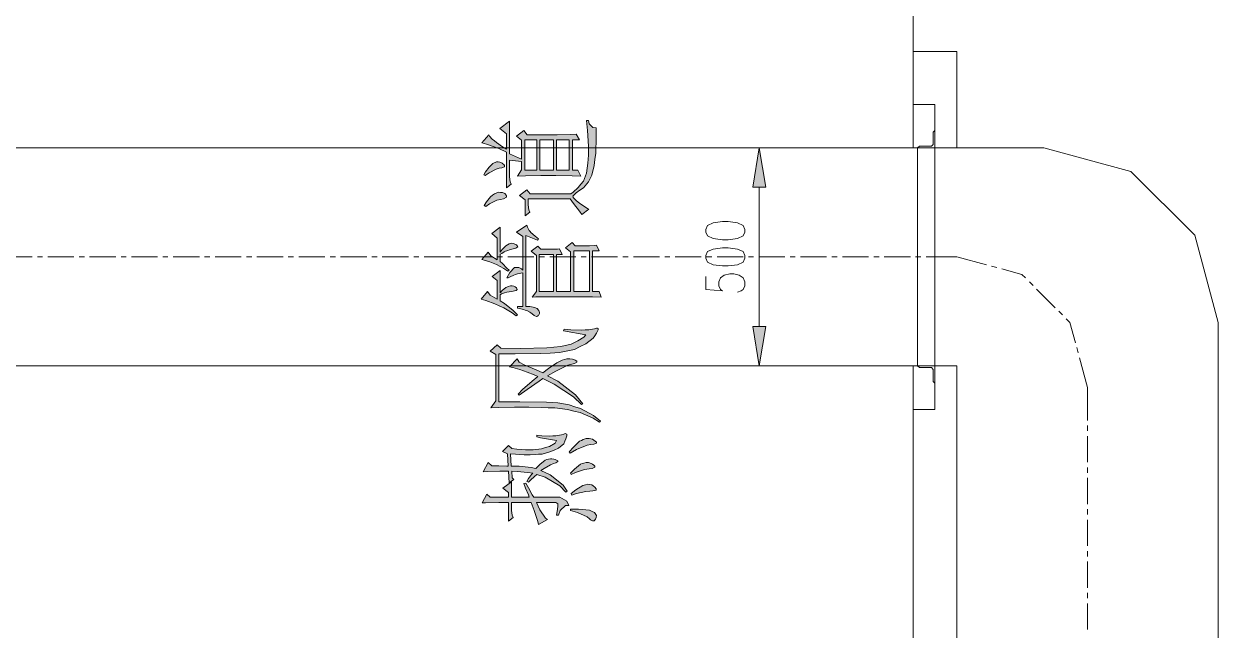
# Model space of a CAD drawing. Header units: millimetres. Extents: x 388 to 64525, y 87 to 607.
# Drawn here: x 64408.31 to 64435.74, y 446.47 to 460.38 of the extents above; entities that cross this region are included whole.
import ezdxf

# ---------------------------------------------------------------- set-up
doc = ezdxf.new("R2010")
doc.units = ezdxf.units.MM

msp = doc.modelspace()

# ---------------------------------------------------------------- hatches: boundary and pattern name
h = msp.add_hatch(color=0)
h.paths.add_polyline_path([(64419.746, 457.23), (64419.466, 457.259), (64419.466, 456.933), (64419.466, 456.872), (64419.484, 456.761), (64419.502, 456.711), (64419.398, 456.625), (64419.398, 457.445), (64419.223, 457.524), (64418.94, 457.628), (64418.829, 457.657), (64418.99, 457.843), (64419.008, 457.811), (64419.072, 457.739), (64419.119, 457.7), (64419.165, 457.66), (64419.305, 457.563), (64419.398, 457.51), (64419.398, 457.861), (64419.244, 457.983), (64419.466, 458.151), (64419.466, 457.406), (64419.746, 457.284), (64419.746, 457.714), (64419.631, 457.807), (64419.792, 457.936), (64419.875, 457.843), (64420.398, 457.843), (64420.559, 457.843), (64420.864, 457.847), (64421, 457.854), (64421.072, 457.721), (64420.91, 457.721), (64420.91, 457.026), (64421.036, 457.026), (64421.107, 456.893), (64420.903, 456.901), (64420.527, 456.904), (64420.355, 456.904), (64420.187, 456.904), (64419.835, 456.901), (64419.653, 456.893), (64419.746, 457.033)])
h.paths.add_polyline_path([(64420.165, 457.026), (64420.477, 457.026), (64420.477, 457.721), (64420.165, 457.721)])
h.paths.add_polyline_path([(64420.545, 457.026), (64420.839, 457.026), (64420.839, 457.721), (64420.545, 457.721)])
h.paths.add_polyline_path([(64419.817, 457.026), (64420.093, 457.026), (64420.093, 457.721), (64419.817, 457.721)])
h = msp.add_hatch(color=0)
h.dxf.hatch_style = 2
h.paths.add_polyline_path([(64420.874, 456.485), (64420.932, 456.524), (64421.046, 456.632), (64421.104, 456.704), (64421.165, 456.775), (64421.236, 456.962), (64421.251, 457.076), (64421.265, 457.191), (64421.279, 457.374), (64421.279, 457.445), (64421.279, 457.578), (64421.258, 457.94), (64421.233, 458.169), (64421.279, 458.169), (64421.297, 458.094), (64421.383, 458.011), (64421.455, 458.001), (64421.458, 457.782), (64421.448, 457.42), (64421.43, 457.277), (64421.412, 457.134), (64421.358, 456.911), (64421.319, 456.836), (64421.283, 456.757), (64421.165, 456.625), (64421.082, 456.571), (64421, 456.51), (64420.921, 456.431), (64420.925, 456.417), (64420.928, 456.399), (64421.003, 456.327), (64421.075, 456.274), (64421.15, 456.216), (64421.258, 456.148), (64421.29, 456.134), (64421.129, 456.012), (64421.072, 456.091), (64420.935, 456.266), (64420.86, 456.367), (64419.896, 456.367), (64419.896, 456.292), (64419.896, 456.231), (64419.914, 456.12), (64419.932, 456.066), (64419.828, 455.983), (64419.828, 456.345), (64419.699, 456.449), (64419.864, 456.578), (64419.943, 456.485)])
h = msp.add_hatch(color=0)
h.dxf.hatch_style = 2
h.paths.add_polyline_path([(64425.052, 456.639), (64425.203, 457.538), (64425.353, 456.639)])
h = msp.add_hatch(color=0)
h.dxf.hatch_style = 2
h.paths.add_polyline_path([(64418.911, 456.904), (64418.875, 456.922), (64418.915, 456.994), (64419.001, 457.101), (64419.044, 457.141), (64419.087, 457.18), (64419.169, 457.22), (64419.205, 457.216), (64419.244, 457.212), (64419.298, 457.191), (64419.316, 457.173), (64419.334, 457.155), (64419.352, 457.134), (64419.352, 457.108), (64419.291, 457.08), (64419.233, 457.073), (64419.158, 457.055), (64418.997, 456.969)])
h = msp.add_hatch(color=0)
h.dxf.hatch_style = 2
h.paths.add_polyline_path([(64418.922, 456.198), (64418.886, 456.216), (64418.94, 456.299), (64419.033, 456.417), (64419.079, 456.453), (64419.122, 456.489), (64419.212, 456.521), (64419.259, 456.517), (64419.305, 456.517), (64419.362, 456.496), (64419.373, 456.481), (64419.384, 456.464), (64419.398, 456.438), (64419.398, 456.406), (64419.327, 456.37), (64419.259, 456.356), (64419.176, 456.338), (64419.008, 456.259)])
h = msp.add_hatch(color=0)
h.dxf.hatch_style = 2
h.paths.add_polyline_path([(64418.829, 454.98), (64418.979, 455.149), (64419.036, 455.063), (64419.187, 454.969), (64419.187, 455.471), (64419.058, 455.575), (64419.255, 455.722), (64419.255, 455.149), (64419.302, 455.206), (64419.384, 455.292), (64419.42, 455.313), (64419.456, 455.338), (64419.517, 455.353), (64419.549, 455.346), (64419.577, 455.338), (64419.624, 455.313), (64419.642, 455.292), (64419.656, 455.27), (64419.61, 455.235), (64419.549, 455.22), (64419.488, 455.206), (64419.402, 455.181), (64419.373, 455.166), (64419.345, 455.152), (64419.287, 455.12), (64419.255, 455.102), (64419.255, 454.934), (64419.309, 454.883), (64419.409, 454.783), (64419.456, 454.737), (64419.431, 454.711), (64419.337, 454.769), (64419.169, 454.862), (64419.094, 454.891), (64419.018, 454.923), (64418.886, 454.966)])
h = msp.add_hatch(color=0)
h.dxf.hatch_style = 2
h.paths.add_polyline_path([(64420.108, 455.424), (64419.839, 455.528), (64419.839, 453.902), (64419.932, 453.898), (64420.05, 453.877), (64420.079, 453.862), (64420.104, 453.852), (64420.136, 453.819), (64420.14, 453.805), (64420.147, 453.787), (64420.154, 453.762), (64420.154, 453.751), (64420.154, 453.737), (64420.14, 453.712), (64420.129, 453.697), (64420.118, 453.683), (64420.093, 453.669), (64420.083, 453.669), (64420.047, 453.687), (64420.032, 453.697), (64419.986, 453.73), (64419.954, 453.751), (64419.932, 453.773), (64419.868, 453.805), (64419.828, 453.819), (64419.785, 453.83), (64419.699, 453.855), (64419.653, 453.862), (64419.653, 453.902), (64419.771, 453.902), (64419.771, 454.672), (64419.728, 454.668), (64419.649, 454.651), (64419.606, 454.636), (64419.567, 454.622), (64419.481, 454.579), (64419.434, 454.554), (64419.409, 454.561), (64419.474, 454.679), (64419.585, 454.794), (64419.631, 454.794), (64419.678, 454.794), (64419.746, 454.765), (64419.771, 454.737), (64419.771, 455.51), (64419.631, 455.604), (64419.864, 455.768), (64419.878, 455.718), (64419.918, 455.643), (64419.939, 455.622), (64419.957, 455.596), (64420.054, 455.514), (64420.129, 455.453)])
h = msp.add_hatch(color=0)
h.paths.add_polyline_path([(64420.978, 455.295), (64421.039, 455.295), (64421.172, 455.295), (64421.24, 455.295), (64421.304, 455.295), (64421.419, 455.299), (64421.466, 455.306), (64421.523, 455.174), (64421.372, 455.174), (64421.372, 454.246), (64421.523, 454.246), (64421.57, 454.117), (64421.372, 454.12), (64420.917, 454.124), (64420.663, 454.124), (64420.409, 454.124), (64420.068, 454.12), (64419.989, 454.117), (64420.083, 454.246), (64420.083, 455.073), (64419.964, 455.166), (64420.115, 455.285), (64420.187, 455.213), (64420.419, 455.213), (64420.47, 455.213), (64420.57, 455.217), (64420.616, 455.22), (64420.674, 455.091), (64420.545, 455.091), (64420.545, 454.246), (64420.871, 454.246), (64420.871, 455.156), (64420.756, 455.249), (64420.907, 455.371)])
h.paths.add_polyline_path([(64420.943, 454.246), (64421.304, 454.246), (64421.304, 455.174), (64420.943, 455.174)])
h.paths.add_polyline_path([(64420.151, 454.246), (64420.477, 454.246), (64420.477, 455.091), (64420.151, 455.091)])
h = msp.add_hatch(color=0)
h.dxf.hatch_style = 2
h.paths.add_polyline_path([(64418.814, 454.07), (64418.965, 454.246), (64419.026, 454.163), (64419.187, 454.07), (64419.187, 454.496), (64419.072, 454.59), (64419.255, 454.729), (64419.255, 454.217), (64419.302, 454.267), (64419.38, 454.335), (64419.409, 454.346), (64419.438, 454.36), (64419.488, 454.375), (64419.513, 454.375), (64419.531, 454.375), (64419.563, 454.367), (64419.581, 454.36), (64419.599, 454.353), (64419.624, 454.328), (64419.635, 454.31), (64419.642, 454.292), (64419.617, 454.267), (64419.581, 454.26), (64419.549, 454.253), (64419.459, 454.235), (64419.409, 454.228), (64419.355, 454.217), (64419.28, 454.188), (64419.255, 454.17), (64419.255, 454.031), (64419.348, 453.97), (64419.549, 453.809), (64419.653, 453.705), (64419.617, 453.687), (64419.531, 453.751), (64419.337, 453.866), (64419.233, 453.916), (64419.13, 453.963), (64418.922, 454.041)])
h = msp.add_hatch(color=0)
h.dxf.hatch_style = 2
h.paths.add_polyline_path([(64421.222, 453.25), (64420.71, 453.343), (64420.724, 453.382), (64420.878, 453.368), (64421.122, 453.357), (64421.204, 453.361), (64421.29, 453.368), (64421.419, 453.386), (64421.466, 453.4), (64421.484, 453.404), (64421.501, 453.393), (64421.501, 453.382), (64421.501, 453.361), (64421.466, 453.285), (64421.426, 453.228), (64421.387, 453.171), (64421.218, 453.045), (64421.089, 452.981), (64420.957, 452.916), (64420.613, 452.841), (64420.398, 452.83), (64420.183, 452.823), (64419.595, 452.812), (64419.223, 452.812), (64419.223, 451.716), (64419.706, 451.716), (64420.316, 451.705), (64420.444, 451.698), (64420.573, 451.687), (64420.835, 451.641), (64420.968, 451.601), (64421.1, 451.562), (64421.398, 451.397), (64421.559, 451.268), (64421.537, 451.243), (64421.387, 451.34), (64421.089, 451.469), (64420.943, 451.501), (64420.799, 451.533), (64420.505, 451.573), (64420.355, 451.576), (64420.208, 451.58), (64419.914, 451.587), (64419.771, 451.587), (64419.585, 451.587), (64419.219, 451.58), (64419.036, 451.576), (64419.155, 451.734), (64419.155, 452.795), (64419.026, 452.877), (64419.187, 453.017), (64419.269, 452.945), (64419.717, 452.938), (64420.326, 452.952), (64420.484, 452.967), (64420.645, 452.984), (64420.882, 453.038), (64420.96, 453.074), (64421.039, 453.11), (64421.172, 453.199)])
h = msp.add_hatch(color=0)
h.dxf.hatch_style = 2
h.paths.add_polyline_path([(64425.052, 453.44), (64425.203, 452.537), (64425.353, 453.44)])
h = msp.add_hatch(color=0)
h.dxf.hatch_style = 2
h.paths.add_polyline_path([(64419.466, 452.515), (64419.642, 452.701), (64419.688, 452.619), (64419.803, 452.565), (64420.079, 452.447), (64420.233, 452.375), (64420.362, 452.476), (64420.552, 452.605), (64420.613, 452.637), (64420.674, 452.669), (64420.781, 452.701), (64420.828, 452.701), (64420.849, 452.701), (64420.91, 452.691), (64420.943, 452.68), (64420.978, 452.666), (64421.014, 452.648), (64421.014, 452.637), (64421.014, 452.623), (64420.957, 452.594), (64420.896, 452.58), (64420.81, 452.555), (64420.53, 452.418), (64420.341, 452.311), (64420.577, 452.189), (64420.986, 451.87), (64421.154, 451.67), (64421.118, 451.652), (64420.939, 451.824), (64420.495, 452.121), (64420.233, 452.246), (64420.147, 452.189), (64419.875, 451.999), (64419.688, 451.867), (64419.663, 451.892), (64419.764, 451.992), (64419.989, 452.189), (64420.118, 452.293), (64420.036, 452.329), (64419.871, 452.393), (64419.789, 452.422), (64419.703, 452.451), (64419.542, 452.497)])
h = msp.add_hatch(color=0)
h.dxf.hatch_style = 2
h.paths.add_polyline_path([(64419.456, 449.857), (64419.445, 450.118), (64419.241, 450.118), (64418.95, 450.111), (64418.864, 450.107), (64418.979, 450.322), (64419.061, 450.247), (64419.219, 450.244), (64419.405, 450.236), (64419.434, 450.236), (64419.423, 450.516), (64419.305, 450.573), (64419.445, 450.713), (64419.517, 450.638), (64419.638, 450.623), (64419.835, 450.609), (64419.911, 450.609), (64420.007, 450.609), (64420.201, 450.634), (64420.294, 450.663), (64420.387, 450.688), (64420.516, 450.767), (64420.548, 450.824), (64420.405, 450.845), (64420.176, 450.888), (64420.097, 450.906), (64420.097, 450.946), (64420.208, 450.935), (64420.391, 450.928), (64420.462, 450.931), (64420.534, 450.931), (64420.659, 450.953), (64420.713, 450.971), (64420.745, 450.985), (64420.781, 450.971), (64420.781, 450.946), (64420.781, 450.935), (64420.76, 450.867), (64420.735, 450.81), (64420.713, 450.752), (64420.591, 450.648), (64420.491, 450.605), (64420.391, 450.562), (64420.215, 450.512), (64420.136, 450.509), (64420.058, 450.501), (64419.939, 450.498), (64419.9, 450.498), (64419.807, 450.498), (64419.602, 450.509), (64419.491, 450.516), (64419.502, 450.236), (64419.685, 450.233), (64419.968, 450.204), (64420.072, 450.183), (64420.161, 450.276), (64420.283, 450.376), (64420.323, 450.387), (64420.362, 450.398), (64420.409, 450.405), (64420.423, 450.405), (64420.437, 450.405), (64420.484, 450.398), (64420.516, 450.387), (64420.545, 450.376), (64420.573, 450.358), (64420.573, 450.34), (64420.527, 450.312), (64420.48, 450.294), (64420.409, 450.265), (64420.265, 450.186), (64420.19, 450.136), (64420.398, 450.039), (64420.699, 449.803), (64420.792, 449.663), (64420.76, 449.642), (64420.62, 449.781), (64420.287, 449.982), (64420.097, 450.043), (64420.043, 450), (64419.946, 449.914), (64419.9, 449.867), (64419.864, 449.885), (64419.903, 449.95), (64419.975, 450.043), (64420.004, 450.072), (64419.886, 450.089), (64419.642, 450.111), (64419.517, 450.118), (64419.527, 449.968), (64419.563, 449.932)])
h = msp.add_hatch(color=0)
h.dxf.hatch_style = 2
h.paths.add_polyline_path([(64420.86, 450.537), (64420.839, 450.562), (64420.939, 450.673), (64421.075, 450.806), (64421.118, 450.828), (64421.157, 450.849), (64421.229, 450.871), (64421.258, 450.871), (64421.297, 450.871), (64421.369, 450.853), (64421.401, 450.835), (64421.433, 450.813), (64421.466, 450.788), (64421.466, 450.777), (64421.466, 450.763), (64421.401, 450.742), (64421.337, 450.731), (64421.247, 450.716), (64421.007, 450.62)])
h = msp.add_hatch(color=0)
h.dxf.hatch_style = 2
h.paths.add_polyline_path([(64420.864, 450.072), (64420.96, 450.168), (64421.097, 450.279), (64421.136, 450.294), (64421.172, 450.308), (64421.229, 450.322), (64421.247, 450.322), (64421.279, 450.322), (64421.344, 450.301), (64421.372, 450.279), (64421.401, 450.258), (64421.43, 450.233), (64421.43, 450.211), (64421.362, 450.183), (64421.294, 450.172), (64421.186, 450.158), (64420.986, 450.093), (64420.885, 450.043)])
h = msp.add_hatch(color=0)
h.dxf.hatch_style = 2
h.paths.add_polyline_path([(64419.445, 449.402), (64419.219, 449.402), (64418.915, 449.398), (64418.839, 449.391), (64418.947, 449.595), (64419.026, 449.523), (64419.445, 449.523), (64419.445, 449.634), (64419.316, 449.735), (64419.513, 449.874), (64419.513, 449.523), (64419.921, 449.523), (64419.9, 449.577), (64419.835, 449.735), (64419.792, 449.839), (64419.839, 449.846), (64419.9, 449.742), (64419.989, 449.577), (64420.025, 449.523), (64420.513, 449.523), (64420.624, 449.527), (64420.781, 449.434), (64420.828, 449.337), (64420.753, 449.33), (64420.634, 449.219), (64420.595, 449.111), (64420.548, 449.111), (64420.559, 449.197), (64420.573, 449.312), (64420.573, 449.341), (64420.573, 449.369), (64420.53, 449.402), (64420.491, 449.402), (64420.083, 449.402), (64420.165, 449.233), (64420.294, 449.04), (64420.341, 449.011), (64420.129, 448.9), (64420.118, 448.968), (64420.036, 449.219), (64419.968, 449.402), (64419.513, 449.402), (64419.513, 449.28), (64419.513, 449.219), (64419.531, 449.108), (64419.549, 449.058), (64419.445, 448.975)])
h = msp.add_hatch(color=0)
h.dxf.hatch_style = 2
h.paths.add_polyline_path([(64420.885, 449.606), (64420.989, 449.695), (64421.154, 449.796), (64421.211, 449.81), (64421.269, 449.824), (64421.358, 449.81), (64421.39, 449.781), (64421.423, 449.756), (64421.455, 449.717), (64421.455, 449.688), (64421.383, 449.667), (64421.315, 449.663), (64421.218, 449.656), (64421.007, 449.609), (64420.896, 449.57)])
h = msp.add_hatch(color=0)
h.dxf.hatch_style = 2
h.paths.add_polyline_path([(64420.864, 449.215), (64420.864, 449.251), (64421.054, 449.251), (64421.304, 449.226), (64421.362, 449.197), (64421.419, 449.169), (64421.466, 449.101), (64421.455, 449.061), (64421.444, 449.022), (64421.408, 448.982), (64421.383, 448.982), (64421.369, 448.982), (64421.326, 449.007), (64421.304, 449.029), (64421.247, 449.075), (64421.025, 449.169)])

# ---------------------------------------------------------------- linework, layer by layer
at = {"color": 0, "lineweight": 0}
for points in [[(64428.739, 457.538), (64428.739, 547.112)], [(64428.739, 459.749), (64428.739, 457.538)], [(64428.739, 459.749), (64429.739, 459.749)], [(64429.739, 459.749), (64429.739, 457.538)], [(64428.739, 458.538), (64429.237, 458.538)], [(64429.237, 458.538), (64429.237, 457.538)], [(64429.237, 457.94), (64429.198, 457.9)], [(64429.198, 457.617), (64429.198, 457.9)], [(64429.237, 457.538), (64429.237, 457.94)], [(64407.8, 457.538), (64429.739, 457.538)], [(64426.263, 457.538), (64424.303, 457.538)], [(64428.879, 457.578), (64428.836, 457.538)], [(64429.237, 457.538), (64428.836, 457.538)], [(64428.836, 457.538), (64428.836, 452.537)], [(64429.158, 457.578), (64428.879, 457.578)], [(64429.158, 457.578), (64429.198, 457.617)], [(64429.237, 452.537), (64429.237, 457.538)], [(64429.739, 457.538), (64431.738, 457.538)], [(64435.74, 453.536), (64435.203, 455.539), (64433.737, 457.001), (64431.738, 457.538)], [(64425.203, 453.44), (64425.203, 456.639)], [(64408.502, 455.038), (64407.8, 455.038)], [(64408.743, 455.038), (64408.624, 455.038)], [(64409.463, 455.038), (64408.864, 455.038)], [(64409.703, 455.038), (64409.585, 455.038)], [(64410.423, 455.038), (64409.825, 455.038)], [(64410.663, 455.038), (64410.545, 455.038)], [(64411.383, 455.038), (64410.785, 455.038)], [(64411.623, 455.038), (64411.505, 455.038)], [(64412.347, 455.038), (64411.745, 455.038)], [(64412.587, 455.038), (64412.465, 455.038)], [(64413.307, 455.038), (64412.705, 455.038)], [(64413.547, 455.038), (64413.425, 455.038)], [(64414.267, 455.038), (64413.666, 455.038)], [(64414.508, 455.038), (64414.386, 455.038)], [(64415.228, 455.038), (64414.626, 455.038)], [(64415.468, 455.038), (64415.346, 455.038)], [(64416.188, 455.038), (64415.586, 455.038)], [(64416.428, 455.038), (64416.306, 455.038)], [(64417.148, 455.038), (64416.546, 455.038)], [(64417.388, 455.038), (64417.266, 455.038)], [(64418.108, 455.038), (64417.506, 455.038)], [(64418.348, 455.038), (64418.227, 455.038)], [(64419.069, 455.038), (64418.467, 455.038)], [(64419.309, 455.038), (64419.187, 455.038)], [(64420.029, 455.038), (64419.431, 455.038)], [(64420.269, 455.038), (64420.151, 455.038)], [(64420.989, 455.038), (64420.391, 455.038)], [(64421.229, 455.038), (64421.111, 455.038)], [(64421.949, 455.038), (64421.351, 455.038)], [(64422.189, 455.038), (64422.071, 455.038)], [(64422.91, 455.038), (64422.311, 455.038)], [(64423.15, 455.038), (64423.031, 455.038)], [(64423.87, 455.038), (64423.271, 455.038)], [(64424.11, 455.038), (64423.992, 455.038)], [(64424.83, 455.038), (64424.232, 455.038)], [(64425.07, 455.038), (64424.952, 455.038)], [(64425.79, 455.038), (64425.192, 455.038)], [(64426.03, 455.038), (64425.912, 455.038)], [(64426.75, 455.038), (64426.152, 455.038)], [(64426.994, 455.038), (64426.872, 455.038)], [(64427.714, 455.038), (64427.112, 455.038)], [(64427.954, 455.038), (64427.833, 455.038)], [(64428.675, 455.038), (64428.073, 455.038)], [(64428.915, 455.038), (64428.793, 455.038)], [(64429.739, 455.038), (64429.033, 455.038)], [(64430.423, 454.855), (64429.739, 455.038)], [(64430.656, 454.794), (64430.538, 454.823)], [(64431.319, 454.554), (64431.236, 454.636), (64430.771, 454.762)], [(64423.974, 454.59), (64423.974, 454.289), (64424.357, 454.256), (64424.314, 454.289), (64424.271, 454.378), (64424.271, 454.468), (64424.314, 454.557), (64424.4, 454.618), (64424.529, 454.647), (64424.615, 454.647), (64424.744, 454.618), (64424.83, 454.557), (64424.873, 454.468), (64424.873, 454.378), (64424.83, 454.289), (64424.787, 454.256), (64424.701, 454.228)], [(64431.491, 454.385), (64431.405, 454.468)], [(64432, 453.873), (64431.573, 454.299)], [(64432.168, 453.705), (64432.086, 453.791)], [(64432.462, 453.07), (64432.336, 453.536), (64432.254, 453.619)], [(64435.74, 453.536), (64435.74, 378.842)], [(64432.523, 452.838), (64432.494, 452.956)], [(64407.8, 452.537), (64429.739, 452.537)], [(64426.263, 452.537), (64424.303, 452.537)], [(64428.739, 452.537), (64428.739, 379.283)], [(64428.739, 438.287), (64428.739, 452.537)], [(64428.879, 452.497), (64428.836, 452.537)], [(64429.237, 452.537), (64428.836, 452.537)], [(64429.237, 452.537), (64429.237, 451.537)], [(64429.237, 452.537), (64429.237, 452.139)], [(64429.739, 452.537), (64429.739, 379.283)], [(64432.738, 452.039), (64432.555, 452.723)], [(64429.158, 452.497), (64428.879, 452.497)], [(64429.158, 452.497), (64429.198, 452.458)], [(64429.198, 452.458), (64429.198, 452.178)], [(64429.237, 452.139), (64429.198, 452.178)], [(64432.738, 452.039), (64432.738, 451.286)], [(64428.739, 451.537), (64429.237, 451.537)], [(64432.738, 451.168), (64432.738, 451.046)], [(64432.738, 450.928), (64432.738, 450.326)], [(64432.738, 450.208), (64432.738, 450.086)], [(64432.738, 449.968), (64432.738, 449.366)], [(64432.738, 449.247), (64432.738, 449.126)], [(64432.738, 449.007), (64432.738, 448.405)], [(64432.738, 448.287), (64432.738, 448.165)], [(64432.738, 448.047), (64432.738, 447.445)], [(64432.738, 447.327), (64432.738, 447.205)], [(64432.738, 447.087), (64432.738, 446.485)]]:
    msp.add_lwpolyline(points, dxfattribs=at)
for points in [[(64419.746, 457.23), (64419.466, 457.259), (64419.466, 456.933), (64419.466, 456.872), (64419.484, 456.761), (64419.502, 456.711), (64419.398, 456.625), (64419.398, 457.445), (64419.223, 457.524), (64418.94, 457.628), (64418.829, 457.657), (64418.99, 457.843), (64419.008, 457.811), (64419.072, 457.739), (64419.119, 457.7), (64419.165, 457.66), (64419.305, 457.563), (64419.398, 457.51), (64419.398, 457.861), (64419.244, 457.983), (64419.466, 458.151), (64419.466, 457.406), (64419.746, 457.284), (64419.746, 457.714), (64419.631, 457.807), (64419.792, 457.936), (64419.875, 457.843), (64420.398, 457.843), (64420.559, 457.843), (64420.864, 457.847), (64421, 457.854), (64421.072, 457.721), (64420.91, 457.721), (64420.91, 457.026), (64421.036, 457.026), (64421.107, 456.893), (64420.903, 456.901), (64420.527, 456.904), (64420.355, 456.904), (64420.187, 456.904), (64419.835, 456.901), (64419.653, 456.893), (64419.746, 457.033)], [(64420.874, 456.485), (64420.932, 456.524), (64421.046, 456.632), (64421.104, 456.704), (64421.165, 456.775), (64421.236, 456.962), (64421.251, 457.076), (64421.265, 457.191), (64421.279, 457.374), (64421.279, 457.445), (64421.279, 457.578), (64421.258, 457.94), (64421.233, 458.169), (64421.279, 458.169), (64421.297, 458.094), (64421.383, 458.011), (64421.455, 458.001), (64421.458, 457.782), (64421.448, 457.42), (64421.43, 457.277), (64421.412, 457.134), (64421.358, 456.911), (64421.319, 456.836), (64421.283, 456.757), (64421.165, 456.625), (64421.082, 456.571), (64421, 456.51), (64420.921, 456.431), (64420.925, 456.417), (64420.928, 456.399), (64421.003, 456.327), (64421.075, 456.274), (64421.15, 456.216), (64421.258, 456.148), (64421.29, 456.134), (64421.129, 456.012), (64421.072, 456.091), (64420.935, 456.266), (64420.86, 456.367), (64419.896, 456.367), (64419.896, 456.292), (64419.896, 456.231), (64419.914, 456.12), (64419.932, 456.066), (64419.828, 455.983), (64419.828, 456.345), (64419.699, 456.449), (64419.864, 456.578), (64419.943, 456.485)], [(64419.817, 457.026), (64420.093, 457.026), (64420.093, 457.721), (64419.817, 457.721)], [(64420.165, 457.026), (64420.477, 457.026), (64420.477, 457.721), (64420.165, 457.721)], [(64420.545, 457.026), (64420.839, 457.026), (64420.839, 457.721), (64420.545, 457.721)], [(64425.052, 456.639), (64425.203, 457.538), (64425.353, 456.639)], [(64418.911, 456.904), (64418.875, 456.922), (64418.915, 456.994), (64419.001, 457.101), (64419.044, 457.141), (64419.087, 457.18), (64419.169, 457.22), (64419.205, 457.216), (64419.244, 457.212), (64419.298, 457.191), (64419.316, 457.173), (64419.334, 457.155), (64419.352, 457.134), (64419.352, 457.108), (64419.291, 457.08), (64419.233, 457.073), (64419.158, 457.055), (64418.997, 456.969)], [(64418.922, 456.198), (64418.886, 456.216), (64418.94, 456.299), (64419.033, 456.417), (64419.079, 456.453), (64419.122, 456.489), (64419.212, 456.521), (64419.259, 456.517), (64419.305, 456.517), (64419.362, 456.496), (64419.373, 456.481), (64419.384, 456.464), (64419.398, 456.438), (64419.398, 456.406), (64419.327, 456.37), (64419.259, 456.356), (64419.176, 456.338), (64419.008, 456.259)], [(64423.974, 455.607), (64424.017, 455.518), (64424.146, 455.457), (64424.357, 455.428), (64424.486, 455.428), (64424.701, 455.457), (64424.83, 455.518), (64424.873, 455.607), (64424.873, 455.668), (64424.83, 455.758), (64424.701, 455.819), (64424.486, 455.847), (64424.357, 455.847), (64424.146, 455.819), (64424.017, 455.758), (64423.974, 455.668)], [(64418.829, 454.98), (64418.979, 455.149), (64419.036, 455.063), (64419.187, 454.969), (64419.187, 455.471), (64419.058, 455.575), (64419.255, 455.722), (64419.255, 455.149), (64419.302, 455.206), (64419.384, 455.292), (64419.42, 455.313), (64419.456, 455.338), (64419.517, 455.353), (64419.549, 455.346), (64419.577, 455.338), (64419.624, 455.313), (64419.642, 455.292), (64419.656, 455.27), (64419.61, 455.235), (64419.549, 455.22), (64419.488, 455.206), (64419.402, 455.181), (64419.373, 455.166), (64419.345, 455.152), (64419.287, 455.12), (64419.255, 455.102), (64419.255, 454.934), (64419.309, 454.883), (64419.409, 454.783), (64419.456, 454.737), (64419.431, 454.711), (64419.337, 454.769), (64419.169, 454.862), (64419.094, 454.891), (64419.018, 454.923), (64418.886, 454.966)], [(64420.108, 455.424), (64419.839, 455.528), (64419.839, 453.902), (64419.932, 453.898), (64420.05, 453.877), (64420.079, 453.862), (64420.104, 453.852), (64420.136, 453.819), (64420.14, 453.805), (64420.147, 453.787), (64420.154, 453.762), (64420.154, 453.751), (64420.154, 453.737), (64420.14, 453.712), (64420.129, 453.697), (64420.118, 453.683), (64420.093, 453.669), (64420.083, 453.669), (64420.047, 453.687), (64420.032, 453.697), (64419.986, 453.73), (64419.954, 453.751), (64419.932, 453.773), (64419.868, 453.805), (64419.828, 453.819), (64419.785, 453.83), (64419.699, 453.855), (64419.653, 453.862), (64419.653, 453.902), (64419.771, 453.902), (64419.771, 454.672), (64419.728, 454.668), (64419.649, 454.651), (64419.606, 454.636), (64419.567, 454.622), (64419.481, 454.579), (64419.434, 454.554), (64419.409, 454.561), (64419.474, 454.679), (64419.585, 454.794), (64419.631, 454.794), (64419.678, 454.794), (64419.746, 454.765), (64419.771, 454.737), (64419.771, 455.51), (64419.631, 455.604), (64419.864, 455.768), (64419.878, 455.718), (64419.918, 455.643), (64419.939, 455.622), (64419.957, 455.596), (64420.054, 455.514), (64420.129, 455.453)], [(64420.978, 455.295), (64421.039, 455.295), (64421.172, 455.295), (64421.24, 455.295), (64421.304, 455.295), (64421.419, 455.299), (64421.466, 455.306), (64421.523, 455.174), (64421.372, 455.174), (64421.372, 454.246), (64421.523, 454.246), (64421.57, 454.117), (64421.372, 454.12), (64420.917, 454.124), (64420.663, 454.124), (64420.409, 454.124), (64420.068, 454.12), (64419.989, 454.117), (64420.083, 454.246), (64420.083, 455.073), (64419.964, 455.166), (64420.115, 455.285), (64420.187, 455.213), (64420.419, 455.213), (64420.47, 455.213), (64420.57, 455.217), (64420.616, 455.22), (64420.674, 455.091), (64420.545, 455.091), (64420.545, 454.246), (64420.871, 454.246), (64420.871, 455.156), (64420.756, 455.249), (64420.907, 455.371)], [(64420.151, 454.246), (64420.477, 454.246), (64420.477, 455.091), (64420.151, 455.091)], [(64420.943, 454.246), (64421.304, 454.246), (64421.304, 455.174), (64420.943, 455.174)], [(64423.974, 455.009), (64424.017, 454.919), (64424.146, 454.858), (64424.357, 454.83), (64424.486, 454.83), (64424.701, 454.858), (64424.83, 454.919), (64424.873, 455.009), (64424.873, 455.07), (64424.83, 455.159), (64424.701, 455.217), (64424.486, 455.249), (64424.357, 455.249), (64424.146, 455.217), (64424.017, 455.159), (64423.974, 455.07)], [(64418.814, 454.07), (64418.965, 454.246), (64419.026, 454.163), (64419.187, 454.07), (64419.187, 454.496), (64419.072, 454.59), (64419.255, 454.729), (64419.255, 454.217), (64419.302, 454.267), (64419.38, 454.335), (64419.409, 454.346), (64419.438, 454.36), (64419.488, 454.375), (64419.513, 454.375), (64419.531, 454.375), (64419.563, 454.367), (64419.581, 454.36), (64419.599, 454.353), (64419.624, 454.328), (64419.635, 454.31), (64419.642, 454.292), (64419.617, 454.267), (64419.581, 454.26), (64419.549, 454.253), (64419.459, 454.235), (64419.409, 454.228), (64419.355, 454.217), (64419.28, 454.188), (64419.255, 454.17), (64419.255, 454.031), (64419.348, 453.97), (64419.549, 453.809), (64419.653, 453.705), (64419.617, 453.687), (64419.531, 453.751), (64419.337, 453.866), (64419.233, 453.916), (64419.13, 453.963), (64418.922, 454.041)], [(64421.222, 453.25), (64420.71, 453.343), (64420.724, 453.382), (64420.878, 453.368), (64421.122, 453.357), (64421.204, 453.361), (64421.29, 453.368), (64421.419, 453.386), (64421.466, 453.4), (64421.484, 453.404), (64421.501, 453.393), (64421.501, 453.382), (64421.501, 453.361), (64421.466, 453.285), (64421.426, 453.228), (64421.387, 453.171), (64421.218, 453.045), (64421.089, 452.981), (64420.957, 452.916), (64420.613, 452.841), (64420.398, 452.83), (64420.183, 452.823), (64419.595, 452.812), (64419.223, 452.812), (64419.223, 451.716), (64419.706, 451.716), (64420.316, 451.705), (64420.444, 451.698), (64420.573, 451.687), (64420.835, 451.641), (64420.968, 451.601), (64421.1, 451.562), (64421.398, 451.397), (64421.559, 451.268), (64421.537, 451.243), (64421.387, 451.34), (64421.089, 451.469), (64420.943, 451.501), (64420.799, 451.533), (64420.505, 451.573), (64420.355, 451.576), (64420.208, 451.58), (64419.914, 451.587), (64419.771, 451.587), (64419.585, 451.587), (64419.219, 451.58), (64419.036, 451.576), (64419.155, 451.734), (64419.155, 452.795), (64419.026, 452.877), (64419.187, 453.017), (64419.269, 452.945), (64419.717, 452.938), (64420.326, 452.952), (64420.484, 452.967), (64420.645, 452.984), (64420.882, 453.038), (64420.96, 453.074), (64421.039, 453.11), (64421.172, 453.199)], [(64425.052, 453.44), (64425.203, 452.537), (64425.353, 453.44)], [(64419.466, 452.515), (64419.642, 452.701), (64419.688, 452.619), (64419.803, 452.565), (64420.079, 452.447), (64420.233, 452.375), (64420.362, 452.476), (64420.552, 452.605), (64420.613, 452.637), (64420.674, 452.669), (64420.781, 452.701), (64420.828, 452.701), (64420.849, 452.701), (64420.91, 452.691), (64420.943, 452.68), (64420.978, 452.666), (64421.014, 452.648), (64421.014, 452.637), (64421.014, 452.623), (64420.957, 452.594), (64420.896, 452.58), (64420.81, 452.555), (64420.53, 452.418), (64420.341, 452.311), (64420.577, 452.189), (64420.986, 451.87), (64421.154, 451.67), (64421.118, 451.652), (64420.939, 451.824), (64420.495, 452.121), (64420.233, 452.246), (64420.147, 452.189), (64419.875, 451.999), (64419.688, 451.867), (64419.663, 451.892), (64419.764, 451.992), (64419.989, 452.189), (64420.118, 452.293), (64420.036, 452.329), (64419.871, 452.393), (64419.789, 452.422), (64419.703, 452.451), (64419.542, 452.497)], [(64419.456, 449.857), (64419.445, 450.118), (64419.241, 450.118), (64418.95, 450.111), (64418.864, 450.107), (64418.979, 450.322), (64419.061, 450.247), (64419.219, 450.244), (64419.405, 450.236), (64419.434, 450.236), (64419.423, 450.516), (64419.305, 450.573), (64419.445, 450.713), (64419.517, 450.638), (64419.638, 450.623), (64419.835, 450.609), (64419.911, 450.609), (64420.007, 450.609), (64420.201, 450.634), (64420.294, 450.663), (64420.387, 450.688), (64420.516, 450.767), (64420.548, 450.824), (64420.405, 450.845), (64420.176, 450.888), (64420.097, 450.906), (64420.097, 450.946), (64420.208, 450.935), (64420.391, 450.928), (64420.462, 450.931), (64420.534, 450.931), (64420.659, 450.953), (64420.713, 450.971), (64420.745, 450.985), (64420.781, 450.971), (64420.781, 450.946), (64420.781, 450.935), (64420.76, 450.867), (64420.735, 450.81), (64420.713, 450.752), (64420.591, 450.648), (64420.491, 450.605), (64420.391, 450.562), (64420.215, 450.512), (64420.136, 450.509), (64420.058, 450.501), (64419.939, 450.498), (64419.9, 450.498), (64419.807, 450.498), (64419.602, 450.509), (64419.491, 450.516), (64419.502, 450.236), (64419.685, 450.233), (64419.968, 450.204), (64420.072, 450.183), (64420.161, 450.276), (64420.283, 450.376), (64420.323, 450.387), (64420.362, 450.398), (64420.409, 450.405), (64420.423, 450.405), (64420.437, 450.405), (64420.484, 450.398), (64420.516, 450.387), (64420.545, 450.376), (64420.573, 450.358), (64420.573, 450.34), (64420.527, 450.312), (64420.48, 450.294), (64420.409, 450.265), (64420.265, 450.186), (64420.19, 450.136), (64420.398, 450.039), (64420.699, 449.803), (64420.792, 449.663), (64420.76, 449.642), (64420.62, 449.781), (64420.287, 449.982), (64420.097, 450.043), (64420.043, 450), (64419.946, 449.914), (64419.9, 449.867), (64419.864, 449.885), (64419.903, 449.95), (64419.975, 450.043), (64420.004, 450.072), (64419.886, 450.089), (64419.642, 450.111), (64419.517, 450.118), (64419.527, 449.968), (64419.563, 449.932)], [(64420.86, 450.537), (64420.839, 450.562), (64420.939, 450.673), (64421.075, 450.806), (64421.118, 450.828), (64421.157, 450.849), (64421.229, 450.871), (64421.258, 450.871), (64421.297, 450.871), (64421.369, 450.853), (64421.401, 450.835), (64421.433, 450.813), (64421.466, 450.788), (64421.466, 450.777), (64421.466, 450.763), (64421.401, 450.742), (64421.337, 450.731), (64421.247, 450.716), (64421.007, 450.62)], [(64420.864, 450.072), (64420.96, 450.168), (64421.097, 450.279), (64421.136, 450.294), (64421.172, 450.308), (64421.229, 450.322), (64421.247, 450.322), (64421.279, 450.322), (64421.344, 450.301), (64421.372, 450.279), (64421.401, 450.258), (64421.43, 450.233), (64421.43, 450.211), (64421.362, 450.183), (64421.294, 450.172), (64421.186, 450.158), (64420.986, 450.093), (64420.885, 450.043)], [(64419.445, 449.402), (64419.219, 449.402), (64418.915, 449.398), (64418.839, 449.391), (64418.947, 449.595), (64419.026, 449.523), (64419.445, 449.523), (64419.445, 449.634), (64419.316, 449.735), (64419.513, 449.874), (64419.513, 449.523), (64419.921, 449.523), (64419.9, 449.577), (64419.835, 449.735), (64419.792, 449.839), (64419.839, 449.846), (64419.9, 449.742), (64419.989, 449.577), (64420.025, 449.523), (64420.513, 449.523), (64420.624, 449.527), (64420.781, 449.434), (64420.828, 449.337), (64420.753, 449.33), (64420.634, 449.219), (64420.595, 449.111), (64420.548, 449.111), (64420.559, 449.197), (64420.573, 449.312), (64420.573, 449.341), (64420.573, 449.369), (64420.53, 449.402), (64420.491, 449.402), (64420.083, 449.402), (64420.165, 449.233), (64420.294, 449.04), (64420.341, 449.011), (64420.129, 448.9), (64420.118, 448.968), (64420.036, 449.219), (64419.968, 449.402), (64419.513, 449.402), (64419.513, 449.28), (64419.513, 449.219), (64419.531, 449.108), (64419.549, 449.058), (64419.445, 448.975)], [(64420.885, 449.606), (64420.989, 449.695), (64421.154, 449.796), (64421.211, 449.81), (64421.269, 449.824), (64421.358, 449.81), (64421.39, 449.781), (64421.423, 449.756), (64421.455, 449.717), (64421.455, 449.688), (64421.383, 449.667), (64421.315, 449.663), (64421.218, 449.656), (64421.007, 449.609), (64420.896, 449.57)], [(64420.864, 449.215), (64420.864, 449.251), (64421.054, 449.251), (64421.304, 449.226), (64421.362, 449.197), (64421.419, 449.169), (64421.466, 449.101), (64421.455, 449.061), (64421.444, 449.022), (64421.408, 448.982), (64421.383, 448.982), (64421.369, 448.982), (64421.326, 449.007), (64421.304, 449.029), (64421.247, 449.075), (64421.025, 449.169)]]:
    msp.add_lwpolyline(points, close=True, dxfattribs=at)

doc.saveas('drawing.dxf')
